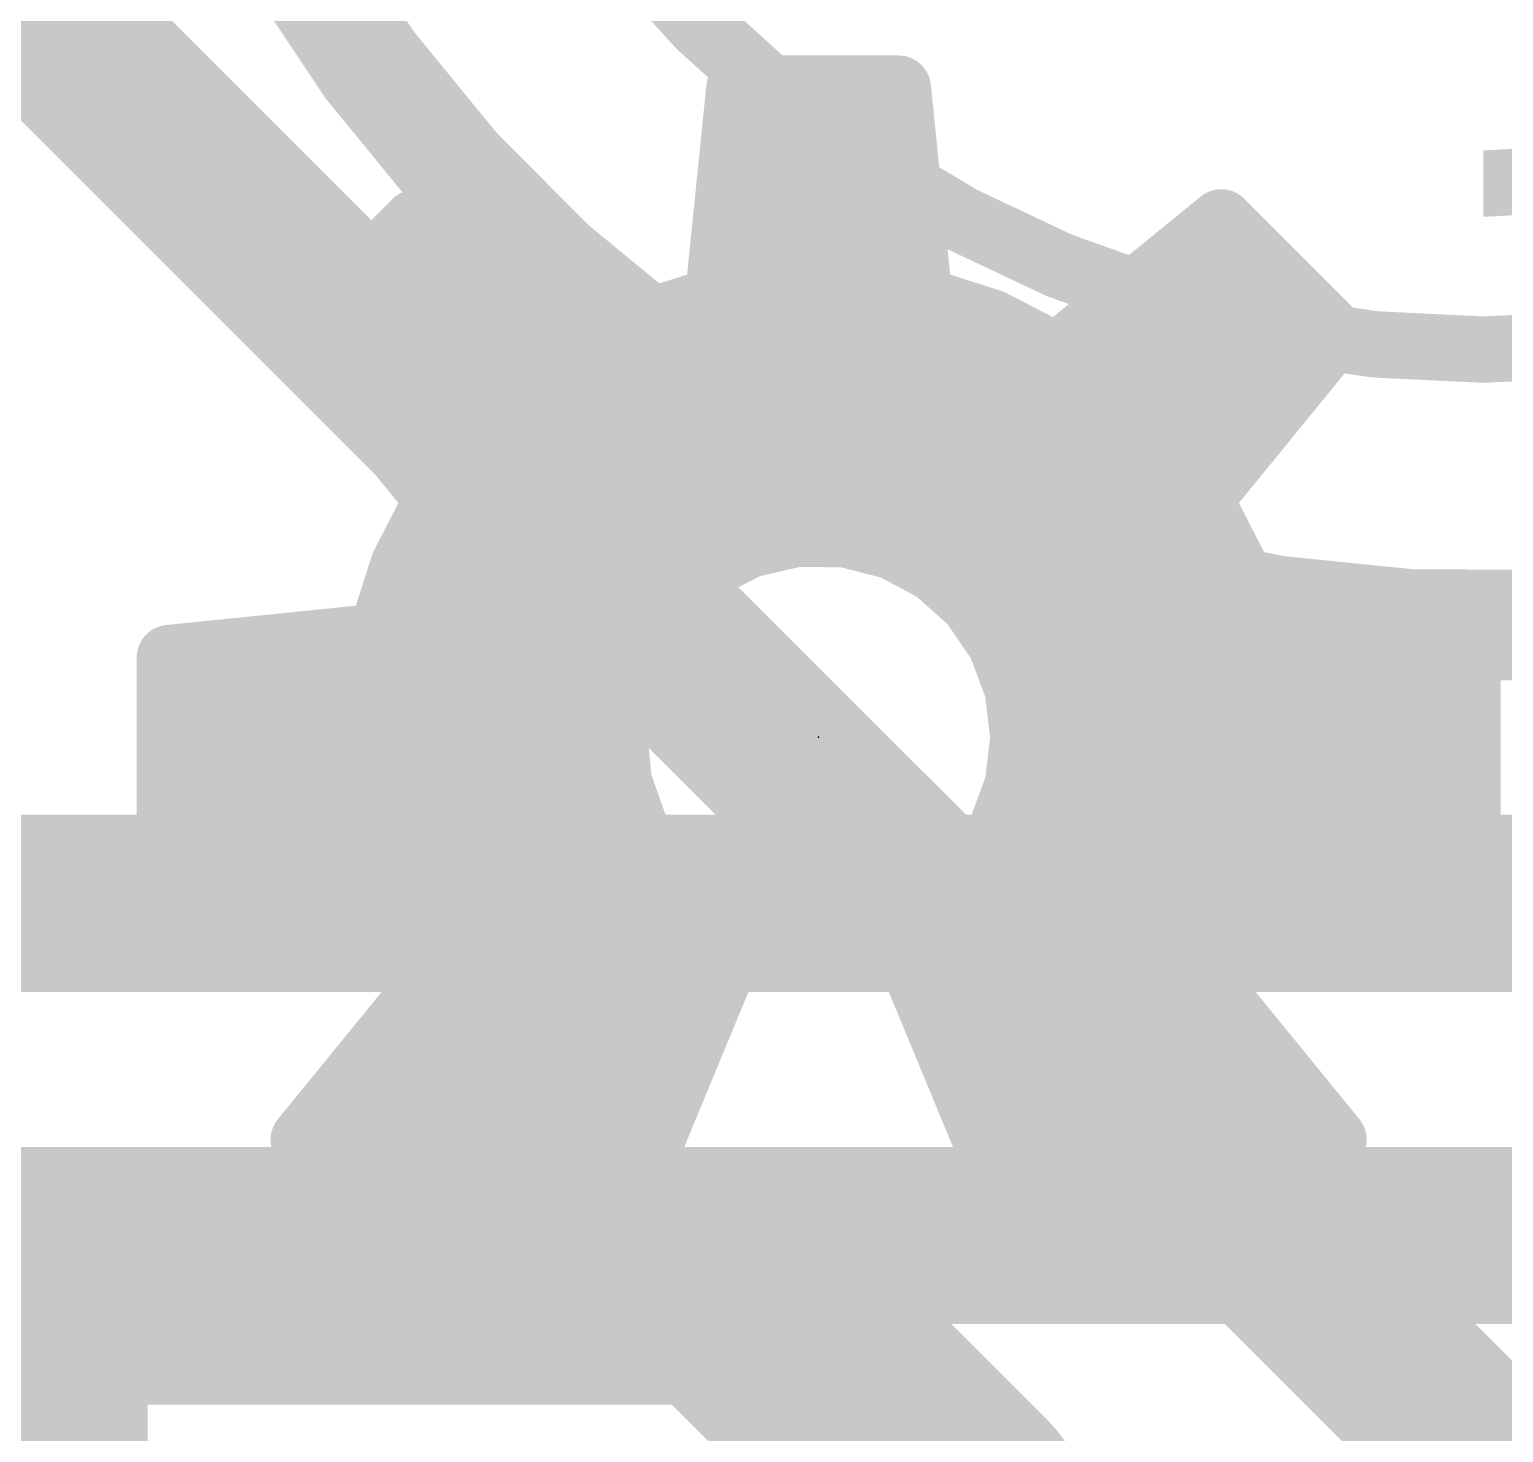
# Model space of a CAD drawing. Extents: x -12 to 102, y -12 to 69.
# Drawn here: x 34.766 to 38.147, y 61.016 to 64.234 of the extents above; entities that cross this region are included whole.
import ezdxf

# ---------------------------------------------------------------- set-up
doc = ezdxf.new("R2010")
doc.units = 0
for name, color, linetype in [('1', 12, 'CONTINUOUS'), ('16', 132, 'CONTINUOUS'), ('21', 41, 'CONTINUOUS'), ('22', 40, 'CONTINUOUS'), ('24', 53, 'CONTINUOUS'), ('51', 53, 'CONTINUOUS')]:
    doc.layers.add(name, color=color, linetype=linetype)

msp = doc.modelspace()

# ---------------------------------------------------------------- linework, layer by layer
at = {"layer": '1', "const_width": 0.4064}
msp.add_lwpolyline([(34.29, 64.77), (39.37, 59.69)], dxfattribs=at)
at = {"layer": '16', "const_width": 0.4064}
for points in [[(68.58, 62.23), (26.67, 62.23)], [(68.072, 61.468), (28.321, 61.468)]]:
    msp.add_lwpolyline(points, dxfattribs=at)
at = {"layer": '21'}
for points, const_width in [([(40.64, 67.945, 3), (40.64, 64.135)], 0.254), ([(38.1, 63.5, 1), (38.1, 68.58, 1), (38.1, 63.5)], 0.1524), ([(34.8915, 61.3725, 1), (34.5994, 61.3725)], 0.2921), ([(34.7455, 61.5185, 1), (34.7455, 61.2264)], 0.2921), ([(36.463, 61.4757, 1), (36.2565, 61.2692)], 0.2921), ([(36.3598, 61.2264, 1), (36.3598, 61.5185)], 0.2921), ([(37.0439, 60.8344, 1), (36.7518, 60.8344)], 0.2921), ([(36.7946, 60.7311, 1), (37.0011, 60.9377)], 0.2921)]:
    msp.add_lwpolyline(points, format="xyb", dxfattribs=dict(at, const_width=const_width))
at = {"layer": '21', "const_width": 0.5842}
for points in [[(34.7455, 59.2201), (34.7455, 61.3725)], [(34.7455, 61.3725), (36.3598, 61.3725)], [(36.3598, 61.3725), (36.8979, 60.8344)], [(36.8979, 60.8344), (36.8979, 59.2201)]]:
    msp.add_lwpolyline(points, dxfattribs=at)
at = {"layer": '22', "const_width": 0.15}
for points in [[(36.344, 63.6159), (36.3932, 64.0998)], [(36.3932, 64.0998), (36.7588, 64.0998)], [(36.7588, 64.0998), (36.808, 63.6159)], [(36.3881, 64.05), (36.7639, 64.05)], [(36.3729, 63.9), (36.7791, 63.9)], [(35.394, 63.5345), (35.6525, 63.793)], [(35.6525, 63.793), (36.0295, 63.4856)], [(37.1225, 63.4856), (37.4995, 63.793)], [(37.4995, 63.793), (37.758, 63.5345)], [(35.6095, 63.75), (35.7052, 63.75)], [(36.3576, 63.75), (36.7944, 63.75)], [(37.4468, 63.75), (37.5425, 63.75)], [(36.1813, 63.5638), (36.344, 63.6159)], [(36.808, 63.6159), (36.9707, 63.5638)], [(35.4595, 63.6), (35.8892, 63.6)], [(36.2943, 63.6), (36.8577, 63.6)], [(37.2628, 63.6), (37.6925, 63.6)], [(36.0295, 63.4856), (36.1813, 63.5638)], [(36.9707, 63.5638), (37.1225, 63.4856)], [(35.7014, 63.1575), (35.394, 63.5345)], [(37.758, 63.5345), (37.4506, 63.1575)], [(35.4629, 63.45), (37.6891, 63.45)], [(35.5852, 63.3), (37.5668, 63.3)], [(35.6232, 63.0057), (35.7014, 63.1575)], [(35.6975, 63.15), (37.4545, 63.15)], [(37.4506, 63.1575), (37.5288, 63.0057)], [(36.525, 63.0768), (36.4158, 63.0514)], [(36.6372, 63.0756), (36.525, 63.0768)], [(36.7459, 63.0478), (36.6372, 63.0756)], [(36.4158, 63.0514), (36.3157, 63.0006)], [(36.8449, 62.9949), (36.7459, 63.0478)], [(35.5711, 62.843), (35.6232, 63.0057)], [(37.5288, 63.0057), (37.5809, 62.843)], [(35.6214, 63), (36.3149, 63)], [(36.3157, 63.0006), (36.2305, 62.9276)], [(36.8353, 63), (37.5306, 63)], [(36.9284, 62.92), (36.8449, 62.9949)], [(36.2305, 62.9276), (36.1652, 62.8364)], [(36.9918, 62.8274), (36.9284, 62.92)], [(35.0872, 62.7938), (35.5711, 62.843)], [(35.5733, 62.85), (36.1749, 62.85)], [(36.1652, 62.8364), (36.1233, 62.7323)], [(36.9763, 62.85), (37.5787, 62.85)], [(37.5809, 62.843), (38.0648, 62.7938)], [(37.0313, 62.7224), (36.9918, 62.8274)], [(35.0872, 62.4282), (35.0872, 62.7938)], [(38.0648, 62.7938), (38.0648, 62.4282)], [(35.0872, 62.7), (36.1187, 62.7)], [(36.1233, 62.7323), (36.1075, 62.6212)], [(37.0448, 62.611), (37.0313, 62.7224)], [(37.0341, 62.7), (38.0648, 62.7)], [(36.1075, 62.6212), (36.1185, 62.5095)], [(37.0319, 62.5016), (37.0448, 62.611)], [(35.0872, 62.55), (36.1145, 62.55)], [(37.0376, 62.55), (38.0648, 62.55)], [(36.1185, 62.5095), (36.1557, 62.4037)], [(36.9937, 62.3982), (37.0319, 62.5016)], [(35.5711, 62.379), (35.0872, 62.4282)], [(35.3646, 62.4), (36.158, 62.4)], [(36.1557, 62.4037), (36.217, 62.3097)], [(36.9325, 62.3065), (36.9937, 62.3982)], [(36.9944, 62.4), (37.7874, 62.4)], [(38.0648, 62.4282), (37.5809, 62.379)], [(35.6232, 62.2163), (35.5711, 62.379)], [(37.5809, 62.379), (37.5288, 62.2163)], [(36.217, 62.3097), (36.2988, 62.233)], [(36.8516, 62.2317), (36.9325, 62.3065)], [(35.6124, 62.25), (36.2807, 62.25)], [(36.2988, 62.233), (36.3966, 62.1779)], [(36.7554, 62.1779), (36.8516, 62.2317)], [(36.8713, 62.25), (37.5396, 62.25)], [(35.7014, 62.0645), (35.6232, 62.2163)], [(37.5288, 62.2163), (37.4506, 62.0645)], [(36.3966, 62.1779), (36.1813, 61.6582)], [(36.9707, 61.6582), (36.7554, 62.1779)], [(35.6831, 62.1), (36.3643, 62.1)], [(36.7877, 62.1), (37.4689, 62.1)], [(35.394, 61.6875), (35.7014, 62.0645)], [(37.4506, 62.0645), (37.758, 61.6875)], [(35.608, 61.95), (36.3022, 61.95)], [(36.8498, 61.95), (37.544, 61.95)], [(35.4857, 61.8), (36.24, 61.8)], [(36.912, 61.8), (37.6663, 61.8)], [(36.0295, 61.7364), (35.6525, 61.429)], [(36.1813, 61.6582), (36.0295, 61.7364)], [(37.1225, 61.7364), (36.9707, 61.6582)], [(37.4995, 61.429), (37.1225, 61.7364)], [(35.6525, 61.429), (35.394, 61.6875)], [(37.758, 61.6875), (37.4995, 61.429)], [(35.4315, 61.65), (35.9235, 61.65)], [(37.2285, 61.65), (37.7205, 61.65)], [(35.5815, 61.5), (35.7396, 61.5)], [(37.4124, 61.5), (37.5705, 61.5)]]:
    msp.add_lwpolyline(points, dxfattribs=at)
at = {"layer": '22', "const_width": 0.075}
for points in [[(36.3932, 64.1373, 1), (36.3932, 64.0623)], [(36.4305, 64.096, 1), (36.3559, 64.1036)], [(36.7961, 64.1036, 1), (36.7215, 64.096)], [(36.7588, 64.0623, 1), (36.7588, 64.1373)], [(36.3881, 64.0875, 1), (36.3881, 64.0125)], [(36.7639, 64.0125, 1), (36.7639, 64.0875)], [(36.3729, 63.9375, 1), (36.3729, 63.8625)], [(36.7791, 63.8625, 1), (36.7791, 63.9375)], [(35.6762, 63.8221, 1), (35.6288, 63.7639)], [(35.679, 63.7665, 1), (35.626, 63.8195)], [(37.526, 63.8195, 1), (37.473, 63.7665)], [(37.5232, 63.7639, 1), (37.4758, 63.8221)], [(35.6095, 63.7875, 1), (35.6095, 63.7125)], [(35.7052, 63.7125, 1), (35.7052, 63.7875)], [(36.3576, 63.7875, 1), (36.3576, 63.7125)], [(36.7944, 63.7125, 1), (36.7944, 63.7875)], [(37.4468, 63.7875, 1), (37.4468, 63.7125)], [(37.5425, 63.7125, 1), (37.5425, 63.7875)], [(36.3554, 63.5802, 1), (36.3326, 63.6516)], [(36.8194, 63.6516, 1), (36.7966, 63.5802)], [(35.4595, 63.6375, 1), (35.4595, 63.5625)], [(35.8892, 63.5625, 1), (35.8892, 63.6375)], [(36.2943, 63.6375, 1), (36.2943, 63.5625)], [(36.3067, 63.6197, 1), (36.3813, 63.6121)], [(36.7707, 63.6121, 1), (36.8453, 63.6197)], [(36.8577, 63.5625, 1), (36.8577, 63.6375)], [(37.2628, 63.6375, 1), (37.2628, 63.5625)], [(37.6925, 63.5625, 1), (37.6925, 63.6375)], [(36.1699, 63.5995, 1), (36.1928, 63.5281)], [(36.1985, 63.5305, 1), (36.1642, 63.5972)], [(36.9878, 63.5972, 1), (36.9535, 63.5305)], [(36.9592, 63.5281, 1), (36.9821, 63.5995)], [(35.4231, 63.5582, 1), (35.3649, 63.5108)], [(35.3675, 63.561, 1), (35.4205, 63.508)], [(37.7871, 63.5108, 1), (37.7289, 63.5582)], [(37.7315, 63.508, 1), (37.7845, 63.561)], [(36.0123, 63.5189, 1), (36.0467, 63.4523)], [(36.0058, 63.4565, 1), (36.0532, 63.5147)], [(37.0988, 63.5147, 1), (37.1462, 63.4565)], [(37.1053, 63.4523, 1), (37.1397, 63.5189)], [(35.4629, 63.4875, 1), (35.4629, 63.4125)], [(37.6891, 63.4125, 1), (37.6891, 63.4875)], [(35.5852, 63.3375, 1), (35.5852, 63.2625)], [(37.5668, 63.2625, 1), (37.5668, 63.3375)], [(35.6975, 63.1875, 1), (35.6975, 63.1125)], [(35.7347, 63.1403, 1), (35.6681, 63.1747)], [(35.6723, 63.1338, 1), (35.7305, 63.1812)], [(37.4839, 63.1747, 1), (37.4173, 63.1403)], [(37.4215, 63.1812, 1), (37.4797, 63.1338)], [(37.4545, 63.1125, 1), (37.4545, 63.1875)], [(36.5254, 63.1143, 1), (36.5246, 63.0393)], [(36.5335, 63.0403, 1), (36.5165, 63.1134)], [(36.6465, 63.1119, 1), (36.6279, 63.0393)], [(36.6368, 63.0381, 1), (36.6376, 63.1131)], [(36.4072, 63.0879, 1), (36.4243, 63.0148)], [(36.4327, 63.0179, 1), (36.3988, 63.0848)], [(36.7636, 63.0808, 1), (36.7282, 63.0147)], [(36.7366, 63.0114, 1), (36.7552, 63.0841)], [(35.6589, 62.9942, 1), (35.5875, 63.0171)], [(37.5645, 63.0171, 1), (37.4931, 62.9942)], [(35.6214, 63.0375, 1), (35.6214, 62.9625)], [(35.5898, 63.0228, 1), (35.6565, 62.9885)], [(36.2987, 63.0341, 1), (36.3326, 62.9672)], [(36.3401, 62.9722, 1), (36.2913, 63.0291)], [(36.3149, 62.9625, 1), (36.3149, 63.0375)], [(36.8353, 63.0375, 1), (36.8353, 62.9625)], [(36.8699, 63.0228, 1), (36.8199, 62.967)], [(36.8272, 62.9618, 1), (36.8626, 63.028)], [(37.4955, 62.9885, 1), (37.5622, 63.0228)], [(37.5306, 62.9625, 1), (37.5306, 63.0375)], [(36.2061, 62.956, 1), (36.2549, 62.8991)], [(36.261, 62.9057, 1), (36.2, 62.9494)], [(36.9594, 62.9412, 1), (36.8975, 62.8988)], [(36.9034, 62.8921, 1), (36.9535, 62.9479)], [(35.5733, 62.8875, 1), (35.5733, 62.8125)], [(35.5749, 62.8057, 1), (35.5673, 62.8803)], [(36.1999, 62.8224, 1), (36.1304, 62.8504)], [(36.1749, 62.8125, 1), (36.1749, 62.8875)], [(36.9763, 62.8875, 1), (36.9763, 62.8125)], [(37.5847, 62.8803, 1), (37.5771, 62.8057)], [(37.5787, 62.8125, 1), (37.5787, 62.8875)], [(35.5354, 62.8544, 1), (35.6068, 62.8316)], [(36.1347, 62.8582, 1), (36.1956, 62.8145)], [(37.0269, 62.8406, 1), (36.9567, 62.8142)], [(36.9609, 62.8062, 1), (37.0228, 62.8486)], [(37.5452, 62.8316, 1), (37.6166, 62.8544)], [(35.1247, 62.7938, 1), (35.0497, 62.7938)], [(35.0834, 62.8311, 1), (35.091, 62.7565)], [(38.1023, 62.7938, 1), (38.0273, 62.7938)], [(38.061, 62.7565, 1), (38.0686, 62.8311)], [(35.0872, 62.7375, 1), (35.0872, 62.6625)], [(36.0885, 62.7462, 1), (36.1581, 62.7183)], [(36.1605, 62.727, 1), (36.0862, 62.7376)], [(36.1187, 62.6625, 1), (36.1187, 62.7375)], [(37.0686, 62.7269, 1), (36.9941, 62.7179)], [(37.0341, 62.7375, 1), (37.0341, 62.6625)], [(38.0648, 62.6625, 1), (38.0648, 62.7375)], [(36.9963, 62.7092, 1), (37.0664, 62.7356)], [(36.1448, 62.6248, 1), (36.0701, 62.6175)], [(37.082, 62.6066, 1), (37.0076, 62.6154)], [(36.0703, 62.6265, 1), (36.1446, 62.6159)], [(37.0076, 62.6065, 1), (37.082, 62.6155)], [(35.0872, 62.5875, 1), (35.0872, 62.5125)], [(36.1145, 62.5125, 1), (36.1145, 62.5875)], [(37.0376, 62.5875, 1), (37.0376, 62.5125)], [(38.0648, 62.5125, 1), (38.0648, 62.5875)], [(36.1538, 62.522, 1), (36.0831, 62.4971)], [(37.067, 62.4886, 1), (36.9967, 62.5145)], [(36.0811, 62.5058, 1), (36.1558, 62.5132)], [(36.9946, 62.506, 1), (37.0691, 62.4972)], [(35.091, 62.4655, 1), (35.0834, 62.3909)], [(35.3646, 62.4375, 1), (35.3646, 62.3625)], [(36.1871, 62.4241, 1), (36.1242, 62.3832)], [(36.158, 62.3625, 1), (36.158, 62.4375)], [(36.9944, 62.4375, 1), (36.9944, 62.3625)], [(37.0249, 62.3773, 1), (36.9625, 62.419)], [(37.7874, 62.3625, 1), (37.7874, 62.4375)], [(38.0686, 62.3909, 1), (38.061, 62.4655)], [(35.0497, 62.4282, 1), (35.1247, 62.4282)], [(35.6068, 62.3904, 1), (35.5354, 62.3676)], [(35.5673, 62.3417, 1), (35.5749, 62.4163)], [(36.1203, 62.3912, 1), (36.191, 62.4161)], [(36.9585, 62.4111, 1), (37.0289, 62.3852)], [(37.5771, 62.4163, 1), (37.5847, 62.3417)], [(37.6166, 62.3676, 1), (37.5452, 62.3904)], [(38.0273, 62.4282, 1), (38.1023, 62.4282)], [(36.2426, 62.337, 1), (36.1913, 62.2823)], [(36.9579, 62.279, 1), (36.907, 62.3341)], [(36.1855, 62.2892, 1), (36.2484, 62.3302)], [(36.9013, 62.3274, 1), (36.9637, 62.2857)], [(35.6124, 62.2875, 1), (35.6124, 62.2125)], [(36.3172, 62.2656, 1), (36.2804, 62.2003)], [(36.2807, 62.2125, 1), (36.2807, 62.2875)], [(36.8699, 62.199, 1), (36.8332, 62.2645)], [(36.8713, 62.2875, 1), (36.8713, 62.2125)], [(37.5396, 62.2125, 1), (37.5396, 62.2875)], [(35.6565, 62.2335, 1), (35.5898, 62.1992)], [(36.2732, 62.2056, 1), (36.3245, 62.2603)], [(36.8261, 62.2593, 1), (36.877, 62.2042)], [(37.5622, 62.1992, 1), (37.4955, 62.2335)], [(35.5875, 62.2049, 1), (35.6589, 62.2278)], [(36.4312, 62.1635, 1), (36.362, 62.1923)], [(36.3782, 62.1452, 1), (36.415, 62.2106)], [(36.79, 62.1923, 1), (36.7208, 62.1635)], [(36.7371, 62.2106, 1), (36.7737, 62.1452)], [(37.4931, 62.2278, 1), (37.5645, 62.2049)], [(35.6831, 62.1375, 1), (35.6831, 62.0625)], [(36.3643, 62.0625, 1), (36.3643, 62.1375)], [(36.7877, 62.1375, 1), (36.7877, 62.0625)], [(37.4689, 62.0625, 1), (37.4689, 62.1375)], [(35.7305, 62.0408, 1), (35.6723, 62.0882)], [(37.4797, 62.0882, 1), (37.4215, 62.0408)], [(35.6681, 62.0473, 1), (35.7347, 62.0817)], [(37.4173, 62.0817, 1), (37.4839, 62.0473)], [(35.608, 61.9875, 1), (35.608, 61.9125)], [(36.3022, 61.9125, 1), (36.3022, 61.9875)], [(36.8498, 61.9875, 1), (36.8498, 61.9125)], [(37.544, 61.9125, 1), (37.544, 61.9875)], [(35.4857, 61.8375, 1), (35.4857, 61.7625)], [(36.24, 61.7625, 1), (36.24, 61.8375)], [(36.912, 61.8375, 1), (36.912, 61.7625)], [(37.6663, 61.7625, 1), (37.6663, 61.8375)], [(36.0467, 61.7697, 1), (36.0123, 61.7031)], [(36.0532, 61.7073, 1), (36.0058, 61.7655)], [(37.1462, 61.7655, 1), (37.0988, 61.7073)], [(37.1397, 61.7031, 1), (37.1053, 61.7697)], [(35.4205, 61.714, 1), (35.3675, 61.661)], [(37.7845, 61.661, 1), (37.7315, 61.714)], [(35.3649, 61.7112, 1), (35.4231, 61.6638)], [(36.1641, 61.6249, 1), (36.1985, 61.6915)], [(36.9535, 61.6915, 1), (36.9879, 61.6249)], [(37.7289, 61.6638, 1), (37.7871, 61.7112)], [(35.4315, 61.6875, 1), (35.4315, 61.6125)], [(35.9235, 61.6125, 1), (35.9235, 61.6875)], [(36.1467, 61.6726, 1), (36.2159, 61.6438)], [(36.9361, 61.6438, 1), (37.0053, 61.6726)], [(37.2285, 61.6875, 1), (37.2285, 61.6125)], [(37.7205, 61.6125, 1), (37.7205, 61.6875)], [(35.5815, 61.5375, 1), (35.5815, 61.4625)], [(35.7396, 61.4625, 1), (35.7396, 61.5375)], [(37.4124, 61.5375, 1), (37.4124, 61.4625)], [(37.5705, 61.4625, 1), (37.5705, 61.5375)], [(35.6288, 61.4581, 1), (35.6762, 61.3999)], [(35.626, 61.4025, 1), (35.679, 61.4555)], [(37.473, 61.4555, 1), (37.526, 61.4025)], [(37.4758, 61.3999, 1), (37.5232, 61.4581)]]:
    msp.add_lwpolyline(points, format="xyb", dxfattribs=at)
at = {"layer": '24'}
msp.add_point((36.576, 62.611), dxfattribs=at)
at = {"layer": '51', "const_width": 0.1524}
msp.add_lwpolyline([(38.1, 63.881, 0.4142), (40.259, 66.04)], format="xyb", dxfattribs=at)

doc.saveas('drawing.dxf')
